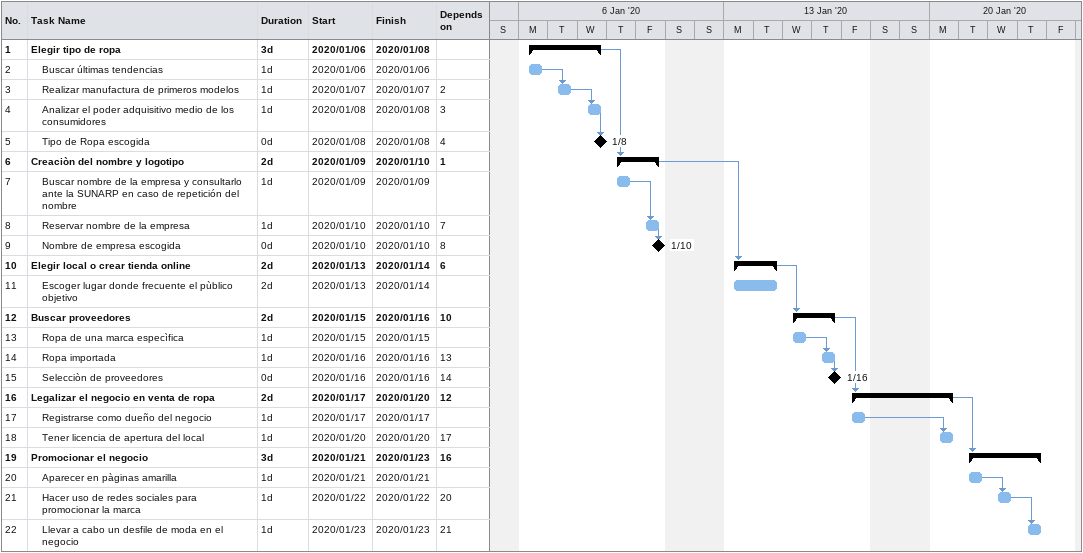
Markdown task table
| ID | Level | Task | Duration | Start | Finish | Predecessors |
|---|---|---|---|---|---|---|
| 1 | 1 | **Elegir tipo de ropa** | 3d | 2020-01-06 | 2020-01-08 |  |
| 2 | 2 | Buscar últimas tendencias | 1d | 2020-01-06 | 2020-01-06 |  |
| 3 | 2 | Realizar manufactura de primeros modelos | 1d | 2020-01-07 | 2020-01-07 | 2 |
| 4 | 2 | Analizar el poder adquisitivo medio de los consumidores | 1d | 2020-01-08 | 2020-01-08 | 3 |
| 5 | 2 | Tipo de Ropa escogida | 0d | 2020-01-08 | 2020-01-08 | 4 |
| 6 | 1 | **Creaciòn del nombre y logotipo** | 2d | 2020-01-09 | 2020-01-10 | 1 |
| 7 | 2 | Buscar nombre de la empresa y consultarlo ante la SUNARP en caso de repetición del nombre | 1d | 2020-01-09 | 2020-01-09 |  |
| 8 | 2 | Reservar nombre de la empresa | 1d | 2020-01-10 | 2020-01-10 | 7 |
| 9 | 2 | Nombre de empresa escogida | 0d | 2020-01-10 | 2020-01-10 | 8 |
| 10 | 1 | **Elegir local o crear tienda online** | 2d | 2020-01-13 | 2020-01-14 | 6 |
| 11 | 2 | Escoger lugar donde frecuente el pùblico objetivo | 2d | 2020-01-13 | 2020-01-14 |  |
| 12 | 1 | **Buscar proveedores** | 2d | 2020-01-15 | 2020-01-16 | 10 |
| 13 | 2 | Ropa de una marca especìfica | 1d | 2020-01-15 | 2020-01-15 |  |
| 14 | 2 | Ropa importada | 1d | 2020-01-16 | 2020-01-16 | 13 |
| 15 | 2 | Selecciòn de proveedores | 0d | 2020-01-16 | 2020-01-16 | 14 |
| 16 | 1 | **Legalizar el negocio en venta de ropa** | 2d | 2020-01-17 | 2020-01-20 | 12 |
| 17 | 2 | Registrarse como dueño del negocio | 1d | 2020-01-17 | 2020-01-17 |  |
| 18 | 2 | Tener licencia de apertura del local | 1d | 2020-01-20 | 2020-01-20 | 17 |
| 19 | 1 | **Promocionar el negocio** | 3d | 2020-01-21 | 2020-01-23 | 16 |
| 20 | 2 | Aparecer en pàginas amarilla | 1d | 2020-01-21 | 2020-01-21 |  |
| 21 | 2 | Hacer uso de redes sociales para promocionar la marca | 1d | 2020-01-22 | 2020-01-22 | 20 |
| 22 | 2 | Llevar a cabo un desfile de moda en el negocio | 1d | 2020-01-23 | 2020-01-23 | 21 |
